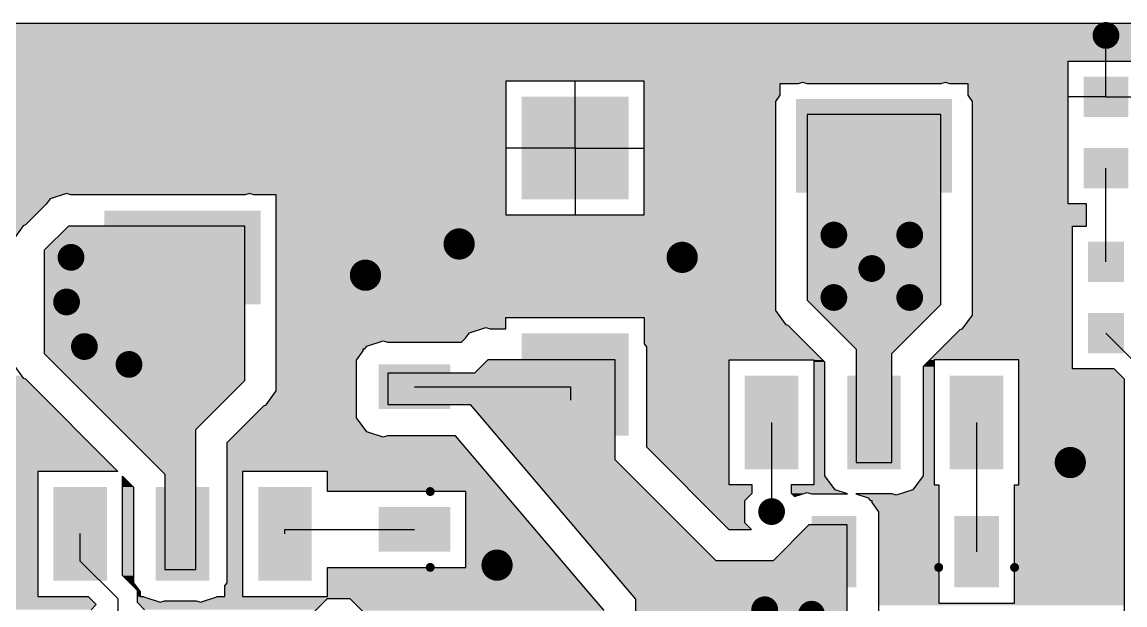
# Model space of a CAD drawing. Extents: x 295 to 953, y 10 to 290.
# Drawn here: x 644.68 to 694.13, y 228.21 to 254.35 of the extents above; entities that cross this region are included whole.
import ezdxf

# ---------------------------------------------------------------- set-up
doc = ezdxf.new("R2010")
doc.units = 0
doc.header["$LTSCALE"] = 5
doc.header["$MEASUREMENT"] = 0
doc.layers.get('0').update_dxf_attribs({"linetype": 'CONTINUOUS', "lineweight": 25})
doc.layers.add('16_COMP_GBR', color=4, linetype='CONTINUOUS')

msp = doc.modelspace()

# ---------------------------------------------------------------- linework, layer by layer
at = {"color": 7}
for points, const_width in [([(692.978, 253.75, 1), (693.578, 253.75, 1)], 0.6), ([(680.778, 244.8, 1), (681.378, 244.8, 1)], 0.6), ([(684.178, 244.8, 1), (684.778, 244.8, 1)], 0.6), ([(663.928, 244.4, 1), (664.628, 244.4, 1)], 0.7), ([(646.578, 243.8, 1), (647.178, 243.8, 1)], 0.6), ([(673.928, 243.8, 1), (674.628, 243.8, 1)], 0.7), ([(682.478, 243.3, 1), (683.078, 243.3, 1)], 0.6), ([(659.728, 243, 1), (660.428, 243, 1)], 0.7), ([(646.378, 241.8, 1), (646.978, 241.8, 1)], 0.6), ([(680.778, 242, 1), (681.378, 242, 1)], 0.6), ([(684.178, 242, 1), (684.778, 242, 1)], 0.6), ([(647.178, 239.8, 1), (647.778, 239.8, 1)], 0.6), ([(649.178, 239, 1), (649.778, 239, 1)], 0.6), ([(691.328, 234.6, 1), (692.028, 234.6, 1)], 0.7), ([(662.882, 233.3, 1), (663.082, 233.3, 1)], 0.2), ([(677.986, 232.4, 1), (678.586, 232.4, 1)], 0.6), ([(665.628, 230, 1), (666.328, 230, 1)], 0.7), ([(662.882, 229.9, 1), (663.082, 229.9, 1)], 0.2), ([(685.678, 229.896, 1), (685.878, 229.896, 1)], 0.2), ([(689.078, 229.896, 1), (689.278, 229.896, 1)], 0.2), ([(677.678, 228, 1), (678.278, 228, 1)], 0.6), ([(679.778, 227.8, 1), (680.378, 227.8, 1)], 0.6)]:
    msp.add_lwpolyline(points, format="xyb", close=True, dxfattribs=dict(at, const_width=const_width))
for points in [[(694.278, 251.9), (694.278, 250.1), (692.278, 251.9), (692.278, 250.1)], [(671.878, 251), (671.878, 246.4), (667.078, 251), (667.078, 246.4)], [(686.378, 250.9), (686.378, 246.7), (679.378, 250.9), (679.378, 246.7)], [(694.278, 248.7), (694.278, 246.9), (692.278, 248.7), (692.278, 246.9)], [(655.378, 245.9), (655.378, 241.7), (648.378, 245.9), (648.378, 241.7)], [(694.078, 244.5), (694.078, 242.7), (692.478, 244.5), (692.478, 242.7)], [(694.078, 241.3), (694.078, 239.5), (692.478, 241.3), (692.478, 239.5)], [(671.878, 240.4), (671.878, 235.8), (667.078, 240.4), (667.078, 235.8)], [(663.878, 239), (663.878, 237), (660.678, 239), (660.678, 237)], [(679.486, 238.5), (679.486, 234.3), (677.086, 238.5), (677.086, 234.3)], [(684.078, 238.5), (684.078, 234.3), (681.678, 238.5), (681.678, 234.3)], [(688.67, 238.5), (688.67, 234.3), (686.27, 238.5), (686.27, 234.3)], [(648.486, 233.5), (648.486, 229.3), (646.086, 233.5), (646.086, 229.3)], [(653.078, 233.5), (653.078, 229.3), (650.678, 233.5), (650.678, 229.3)], [(657.67, 233.5), (657.67, 229.3), (655.27, 233.5), (655.27, 229.3)], [(663.878, 232.6), (663.878, 230.6), (660.678, 232.6), (660.678, 230.6)], [(682.078, 232.2), (682.078, 229), (680.078, 232.2), (680.078, 229)], [(688.478, 232.2), (688.478, 229), (686.478, 232.2), (686.478, 229)]]:
    msp.add_solid(points, dxfattribs=at)
at = {"layer": '16_COMP_GBR', "color": 7}
for p, q in [((583.976, 254.3), (771.38, 254.3)), ((693.278, 251), (693.278, 253.75)), ((691.578, 252.6), (694.978, 252.6)), ((691.578, 246.2), (691.578, 252.6)), ((693.278, 251), (693.278, 252.6)), ((666.378, 251.7), (666.378, 245.7)), ((672.578, 251.7), (666.378, 251.7)), ((669.478, 248.7), (669.478, 251.7)), ((672.578, 245.7), (672.578, 251.7)), ((678.678, 251.6), (679.488, 251.6)), ((678.678, 251.066), (678.678, 251.6)), ((679.488, 251.6), (679.678, 251.662)), ((679.678, 251.662), (679.868, 251.6)), ((679.868, 251.6), (685.888, 251.6)), ((685.888, 251.6), (686.078, 251.662)), ((686.078, 251.662), (686.268, 251.6)), ((686.268, 251.6), (687.078, 251.6)), ((687.078, 251.6), (687.078, 251.066)), ((678.478, 250.79), (678.678, 251.066)), ((678.478, 241.41), (678.478, 250.79)), ((687.078, 251.066), (687.278, 250.79)), ((687.278, 250.79), (687.278, 241.21)), ((693.278, 251), (691.578, 251)), ((693.278, 251), (694.978, 251)), ((679.878, 250.2), (679.878, 241.882)), ((685.878, 250.2), (679.878, 250.2)), ((685.878, 241.682), (685.878, 250.2)), ((669.478, 248.7), (666.378, 248.7)), ((669.478, 248.7), (669.478, 245.7)), ((669.478, 248.7), (672.578, 248.7)), ((693.278, 243.6), (693.278, 247.8)), ((645.936, 246.42), (645.764, 246.182)), ((646.678, 246.662), (645.936, 246.42)), ((646.868, 246.6), (646.678, 246.662)), ((654.688, 246.6), (646.868, 246.6)), ((654.878, 246.662), (654.688, 246.6)), ((655.068, 246.6), (654.878, 246.662)), ((656.078, 246.6), (655.068, 246.6)), ((656.078, 237.81), (656.078, 246.6)), ((645.764, 246.182), (644.834, 245.252)), ((692.402, 246.2), (691.578, 246.2)), ((692.402, 245.2), (692.402, 246.2)), ((644.834, 245.252), (644.736, 245.22)), ((666.378, 245.7), (672.578, 245.7)), ((644.736, 245.22), (644.278, 244.59)), ((646.76, 245.2), (645.678, 244.118)), ((654.678, 245.2), (646.76, 245.2)), ((654.678, 238.282), (654.678, 245.2)), ((691.778, 245.2), (692.402, 245.2)), ((691.778, 238.8), (691.778, 245.2)), ((645.678, 244.118), (645.678, 239.482)), ((679.878, 241.882), (682.078, 239.682)), ((678.936, 240.78), (678.478, 241.41)), ((683.678, 239.482), (685.878, 241.682)), ((666.378, 241.1), (672.578, 241.1)), ((666.378, 240.6), (666.378, 241.1)), ((672.578, 241.1), (672.578, 239.928)), ((687.278, 241.21), (686.82, 240.58)), ((664.564, 240.182), (664.736, 240.42)), ((664.736, 240.42), (665.478, 240.662)), ((665.478, 240.662), (665.668, 240.6)), ((665.668, 240.6), (666.378, 240.6)), ((679.034, 240.748), (678.936, 240.78)), ((680.678, 239.102), (679.034, 240.748)), ((686.724, 240.548), (685.078, 238.902)), ((686.82, 240.58), (686.724, 240.548)), ((693.278, 240.4), (694.978, 238.7)), ((660.048, 239.7), (660.136, 239.82)), ((660.136, 239.82), (660.878, 240.062)), ((660.878, 240.062), (661.068, 240)), ((661.068, 240), (664.38, 240)), ((664.38, 240), (664.564, 240.182)), ((672.578, 239.928), (672.678, 239.79)), ((645.678, 239.482), (651.078, 234.082)), ((659.678, 239.19), (659.978, 239.602)), ((659.978, 239.7), (660.048, 239.7)), ((659.978, 239.602), (659.978, 239.7)), ((672.678, 239.79), (672.678, 235.298)), ((682.078, 239.682), (682.078, 234.6)), ((683.678, 234.6), (683.678, 239.482)), ((644.278, 239.01), (644.736, 238.38)), ((659.678, 236.61), (659.678, 239.19)), ((665.56, 239.2), (664.96, 238.6)), ((671.278, 239.2), (665.56, 239.2)), ((671.278, 234.718), (671.278, 239.2)), ((676.386, 239.2), (680.186, 239.2)), ((676.386, 233.6), (676.386, 239.2)), ((680.186, 239.2), (680.186, 233.6)), ((680.678, 234.01), (680.678, 239.102)), ((685.078, 238.902), (685.078, 234.01)), ((685.57, 239.2), (685.57, 233.6)), ((689.37, 239.2), (685.57, 239.2)), ((689.37, 233.6), (689.37, 239.2)), ((644.736, 238.38), (644.834, 238.348)), ((644.834, 238.348), (648.98, 234.2)), ((661.078, 238.6), (661.078, 237.2)), ((664.96, 238.6), (661.078, 238.6)), ((693.64, 238.8), (691.778, 238.8)), ((694.102, 238.338), (693.64, 238.8)), ((694.102, 223.072), (694.102, 238.338)), ((652.478, 236.082), (654.678, 238.282)), ((662.278, 238), (669.278, 238)), ((669.278, 238), (669.278, 237.4)), ((655.62, 237.18), (656.078, 237.81)), ((653.878, 235.502), (655.524, 237.148)), ((655.524, 237.148), (655.62, 237.18)), ((661.078, 237.2), (664.77, 237.2)), ((664.77, 237.2), (672.178, 228.474)), ((660.136, 235.98), (659.678, 236.61)), ((678.286, 236.4), (678.286, 232.4)), ((687.47, 236.4), (687.478, 236.4)), ((687.478, 236.4), (687.478, 230.6)), ((652.478, 229.8), (652.478, 236.082)), ((660.878, 235.738), (660.136, 235.98)), ((653.878, 229.21), (653.878, 235.502)), ((661.068, 235.8), (660.878, 235.738)), ((664.122, 235.8), (661.068, 235.8)), ((669.976, 228.906), (664.122, 235.8)), ((672.678, 235.298), (676.376, 231.6)), ((675.796, 230.2), (671.278, 234.718)), ((682.078, 234.6), (683.678, 234.6)), ((645.386, 234.2), (645.386, 228.6)), ((648.98, 234.2), (645.386, 234.2)), ((649.186, 233.994), (649.678, 233.502)), ((649.186, 229.53), (649.186, 233.994)), ((651.078, 234.082), (651.078, 229.8)), ((654.57, 234.2), (654.57, 228.6)), ((658.37, 234.2), (654.57, 234.2)), ((658.37, 233.3), (658.37, 234.2)), ((681.136, 233.38), (680.678, 234.01)), ((685.078, 234.01), (684.62, 233.38)), ((649.678, 233.502), (649.678, 229.21)), ((677.41, 233.6), (676.386, 233.6)), ((677.41, 233.222), (677.41, 233.6)), ((679.162, 233.6), (679.162, 233.222)), ((680.186, 233.6), (679.162, 233.6)), ((681.688, 233.2), (681.136, 233.38)), ((684.62, 233.38), (683.878, 233.138)), ((685.57, 233.6), (685.778, 233.6)), ((685.778, 233.6), (685.778, 229.896)), ((689.178, 233.6), (689.37, 233.6)), ((689.178, 229.896), (689.178, 233.6)), ((662.982, 233.3), (658.37, 233.3)), ((664.578, 233.3), (662.982, 233.3)), ((664.578, 229.9), (664.578, 233.3)), ((677.086, 232.898), (677.41, 233.222)), ((677.086, 231.902), (677.086, 232.898)), ((679.162, 233.222), (679.308, 233.076)), ((679.308, 233.076), (679.878, 233.262)), ((679.878, 233.262), (680.068, 233.2)), ((680.068, 233.2), (681.688, 233.2)), ((682.068, 233.2), (682.62, 233.02)), ((683.688, 233.2), (682.068, 233.2)), ((682.62, 233.02), (682.708, 232.9)), ((682.708, 232.9), (682.778, 232.9)), ((682.778, 232.9), (682.778, 232.802)), ((683.878, 233.138), (683.688, 233.2)), ((682.778, 232.802), (683.078, 232.39)), ((683.078, 232.39), (683.078, 226.7)), ((677.388, 231.6), (677.086, 231.902)), ((656.47, 231.6), (662.278, 231.6)), ((656.47, 231.4), (656.47, 231.6)), ((676.376, 231.6), (677.388, 231.6)), ((679.96, 231.8), (678.36, 230.2)), ((681.678, 231.8), (679.96, 231.8)), ((681.678, 227.082), (681.678, 231.8)), ((647.286, 231.4), (647.278, 231.4)), ((647.278, 231.4), (647.278, 230.2)), ((648.978, 228.5), (647.278, 230.2)), ((678.36, 230.2), (675.796, 230.2)), ((649.854, 228.862), (649.186, 229.53)), ((651.078, 229.8), (652.478, 229.8)), ((658.37, 229.9), (662.982, 229.9)), ((658.37, 228.6), (658.37, 229.9)), ((662.982, 229.9), (664.578, 229.9)), ((685.778, 229.896), (685.778, 228.3)), ((689.178, 228.3), (689.178, 229.896)), ((649.678, 229.21), (649.978, 228.798)), ((653.778, 229.072), (653.878, 229.21)), ((653.778, 228.6), (653.778, 229.072)), ((645.386, 228.6), (647.64, 228.6)), ((647.64, 228.6), (648.01, 228.23)), ((648.978, 228.5), (648.978, 227.5)), ((649.854, 228.322), (649.854, 228.862)), ((649.978, 228.798), (649.978, 228.6)), ((649.978, 228.6), (650.122, 228.6)), ((650.122, 228.6), (650.136, 228.58)), ((650.136, 228.58), (650.878, 228.338)), ((652.678, 228.338), (653.42, 228.58)), ((653.42, 228.58), (653.434, 228.6)), ((653.434, 228.6), (653.778, 228.6)), ((654.57, 228.6), (658.37, 228.6)), ((657.678, 227.798), (658.38, 228.5)), ((658.38, 228.5), (659.376, 228.5)), ((659.376, 228.5), (660.078, 227.798)), ((670.778, 227.96), (669.976, 228.906)), ((672.178, 228.474), (672.178, 223.3)), ((648.01, 228.23), (647.778, 227.998)), ((650.178, 227.998), (649.854, 228.322)), ((650.878, 228.338), (651.068, 228.4)), ((651.068, 228.4), (652.488, 228.4)), ((652.488, 228.4), (652.678, 228.338)), ((685.778, 228.3), (689.178, 228.3))]:
    msp.add_line(p, q, dxfattribs=at)
for points in [[(583.176, 253.5), (583.976, 254.3), (772.18, 253.5), (771.38, 254.3)], [(582.276, 252.6), (583.176, 253.5), (753.278, 252.6), (753.278, 253.5)], [(583.176, 253.5), (583.176, 253.5), (753.278, 253.5), (757.478, 253.5)], [(581.376, 251.7), (582.276, 252.6), (691.578, 251.7), (691.578, 252.6)], [(582.276, 252.6), (582.276, 252.6), (691.578, 252.6), (694.978, 252.6)], [(580.578, 250.902), (581.376, 251.7), (666.378, 250.902), (666.378, 251.7)], [(581.376, 251.7), (581.376, 251.7), (666.378, 251.7), (672.578, 251.7)], [(672.578, 251.662), (672.578, 251.7), (691.578, 251.662), (691.578, 251.7)], [(672.578, 251.6), (672.578, 251.662), (679.488, 251.6), (679.678, 251.662)], [(672.578, 251.066), (672.578, 251.6), (678.678, 251.066), (678.678, 251.6)], [(672.578, 251.6), (672.578, 251.6), (678.678, 251.6), (679.488, 251.6)], [(679.868, 251.6), (679.678, 251.662), (685.888, 251.6), (686.078, 251.662)], [(686.268, 251.6), (686.078, 251.662), (691.578, 251.6), (691.578, 251.662)], [(687.078, 251.066), (687.078, 251.6), (691.578, 251.066), (691.578, 251.6)], [(579.678, 250.002), (580.578, 250.902), (666.378, 250.002), (666.378, 250.902)], [(672.578, 250.79), (672.578, 251.066), (678.478, 250.79), (678.678, 251.066)], [(672.578, 245.7), (672.578, 250.79), (678.478, 245.7), (678.478, 250.79)], [(687.278, 250.79), (687.078, 251.066), (691.578, 250.79), (691.578, 251.066)], [(687.278, 246.2), (687.278, 250.79), (691.578, 246.2), (691.578, 250.79)], [(679.878, 241.882), (679.878, 250.2), (685.878, 241.882), (685.878, 250.2)], [(679.878, 250.2), (679.878, 250.2), (685.878, 250.2), (679.878, 250.2)], [(579.678, 246.662), (579.678, 250.002), (666.378, 246.662), (666.378, 250.002)], [(579.678, 246.42), (579.678, 246.662), (645.936, 246.42), (646.678, 246.662)], [(579.678, 246.3), (579.678, 246.42), (645.849, 246.3), (645.936, 246.42)], [(601.116, 246.2), (601.016, 246.3), (645.777, 246.2), (645.849, 246.3)], [(646.868, 246.6), (646.678, 246.662), (654.688, 246.6), (654.878, 246.662)], [(655.068, 246.6), (654.878, 246.662), (666.378, 246.6), (666.378, 246.662)], [(656.078, 245.7), (656.078, 246.6), (666.378, 245.7), (666.378, 246.6)], [(613.178, 246.182), (613.178, 246.2), (645.764, 246.182), (645.777, 246.2)], [(613.178, 245.252), (613.178, 246.182), (644.834, 245.252), (645.764, 246.182)], [(687.278, 245.2), (687.278, 246.2), (692.402, 245.2), (692.402, 246.2)], [(687.278, 246.2), (687.278, 246.2), (692.402, 246.2), (691.578, 246.2)], [(613.178, 245.22), (613.178, 245.252), (644.736, 245.22), (644.834, 245.252)], [(656.078, 241.41), (656.078, 245.7), (678.478, 241.41), (678.478, 245.7)], [(613.178, 244.59), (613.178, 245.22), (644.278, 244.59), (644.736, 245.22)], [(645.678, 244.118), (646.76, 245.2), (654.678, 244.118), (654.678, 245.2)], [(646.76, 245.2), (646.76, 245.2), (654.678, 245.2), (646.76, 245.2)], [(687.278, 241.21), (687.278, 245.2), (691.778, 241.21), (691.778, 245.2)], [(687.278, 245.2), (687.278, 245.2), (691.778, 245.2), (692.402, 245.2)], [(645.678, 239.482), (645.678, 244.118), (654.678, 239.482), (654.678, 244.118)], [(680.078, 241.682), (679.878, 241.882), (685.878, 241.682), (685.878, 241.882)], [(656.078, 241.1), (656.078, 241.41), (678.703, 241.1), (678.478, 241.41)], [(682.078, 239.682), (680.078, 241.682), (683.878, 239.682), (685.878, 241.682)], [(656.078, 240.662), (656.078, 241.1), (666.378, 240.662), (666.378, 241.1)], [(656.078, 241.1), (656.078, 241.1), (666.378, 241.1), (672.578, 241.1)], [(672.578, 240.78), (672.578, 241.1), (678.936, 240.78), (678.703, 241.1)], [(686.82, 240.58), (687.278, 241.21), (691.778, 240.58), (691.778, 241.21)], [(656.078, 240.42), (656.078, 240.662), (664.736, 240.42), (665.478, 240.662)], [(656.078, 240.182), (656.078, 240.42), (664.564, 240.182), (664.736, 240.42)], [(665.668, 240.6), (665.478, 240.662), (666.378, 240.6), (666.378, 240.662)], [(672.578, 240.748), (672.578, 240.78), (679.034, 240.748), (678.936, 240.78)], [(672.578, 239.928), (672.578, 240.748), (679.853, 239.928), (679.034, 240.748)], [(685.376, 239.2), (686.724, 240.548), (691.778, 239.2), (691.778, 240.548)], [(686.724, 240.548), (686.82, 240.58), (691.778, 240.548), (691.778, 240.58)], [(656.078, 240.062), (656.078, 240.182), (664.442, 240.062), (664.564, 240.182)], [(656.078, 239.82), (656.078, 240.062), (660.136, 239.82), (660.878, 240.062)], [(656.078, 239.7), (656.078, 239.82), (660.048, 239.7), (660.136, 239.82)], [(661.068, 240), (660.878, 240.062), (664.38, 240), (664.442, 240.062)], [(672.678, 239.79), (672.578, 239.928), (679.99, 239.79), (679.853, 239.928)], [(646.878, 238.282), (645.678, 239.482), (654.678, 238.282), (654.678, 239.482)], [(656.078, 239.602), (656.078, 239.7), (659.978, 239.602), (659.978, 239.7)], [(656.078, 239.7), (656.078, 239.7), (659.978, 239.7), (660.048, 239.7)], [(656.078, 239.19), (656.078, 239.602), (659.678, 239.19), (659.978, 239.602)], [(672.678, 239.2), (672.678, 239.79), (680.58, 239.2), (679.99, 239.79)], [(682.078, 239.482), (682.078, 239.682), (683.678, 239.482), (683.878, 239.682)], [(682.078, 234.6), (682.078, 239.482), (683.678, 234.6), (683.678, 239.482)], [(656.078, 237.81), (656.078, 239.19), (659.678, 237.81), (659.678, 239.19)], [(664.96, 238.6), (665.56, 239.2), (671.278, 238.6), (671.278, 239.2)], [(665.56, 239.2), (665.56, 239.2), (671.278, 239.2), (665.56, 239.2)], [(672.678, 235.298), (672.678, 239.2), (676.386, 235.298), (676.386, 239.2)], [(672.678, 239.2), (672.678, 239.2), (676.386, 239.2), (680.186, 239.2)], [(680.186, 239.102), (680.186, 239.2), (680.678, 239.102), (680.58, 239.2)], [(680.186, 234.01), (680.186, 239.102), (680.678, 234.01), (680.678, 239.102)], [(685.078, 238.902), (685.376, 239.2), (685.57, 238.902), (685.57, 239.2)], [(685.078, 234.01), (685.078, 238.902), (685.57, 234.01), (685.57, 238.902)], [(685.376, 239.2), (685.376, 239.2), (685.57, 239.2), (689.37, 239.2)], [(689.37, 238.8), (689.37, 239.2), (691.778, 238.8), (691.778, 239.2)], [(608.978, 238.302), (609.024, 238.348), (644.88, 238.302), (644.834, 238.348)], [(609.024, 238.348), (609.056, 238.38), (644.834, 238.348), (644.736, 238.38)], [(609.056, 238.38), (609.178, 238.502), (644.736, 238.38), (644.647, 238.502)], [(661.078, 237.2), (661.078, 238.6), (671.278, 237.2), (671.278, 238.6)], [(689.37, 238.338), (689.37, 238.8), (694.102, 238.338), (693.64, 238.8)], [(689.37, 238.8), (689.37, 238.8), (693.64, 238.8), (691.778, 238.8)], [(689.37, 233.6), (689.37, 238.338), (694.102, 233.6), (694.102, 238.338)], [(608.978, 238.2), (608.978, 238.302), (644.981, 238.2), (644.88, 238.302)], [(609.678, 234.2), (609.678, 238.2), (648.979, 234.2), (644.981, 238.2)], [(649.078, 236.082), (646.878, 238.282), (652.478, 236.082), (654.678, 238.282)], [(655.62, 237.18), (656.078, 237.81), (659.678, 237.18), (659.678, 237.81)], [(654.986, 236.61), (655.524, 237.148), (659.678, 236.61), (659.678, 237.148)], [(655.524, 237.148), (655.62, 237.18), (659.678, 237.148), (659.678, 237.18)], [(666.877, 234.718), (664.77, 237.2), (671.278, 234.718), (671.278, 237.2)], [(654.356, 235.98), (654.986, 236.61), (660.136, 235.98), (659.678, 236.61)], [(651.078, 234.082), (649.078, 236.082), (652.478, 234.082), (652.478, 236.082)], [(654.114, 235.738), (654.356, 235.98), (660.878, 235.738), (660.136, 235.98)], [(653.878, 235.502), (654.114, 235.738), (664.375, 235.502), (664.174, 235.738)], [(653.878, 234.2), (653.878, 235.502), (665.48, 234.2), (664.375, 235.502)], [(660.878, 235.738), (661.068, 235.8), (664.174, 235.738), (664.122, 235.8)], [(661.068, 235.8), (661.068, 235.8), (664.122, 235.8), (661.068, 235.8)], [(674.376, 233.6), (672.678, 235.298), (676.386, 233.6), (676.386, 235.298)], [(670.712, 230.2), (666.877, 234.718), (675.796, 230.2), (671.278, 234.718)], [(609.678, 231.8), (609.678, 234.2), (645.386, 231.8), (645.386, 234.2)], [(609.678, 234.2), (609.678, 234.2), (645.386, 234.2), (648.979, 234.2)], [(649.186, 233.502), (649.186, 233.994), (649.678, 233.502), (649.186, 233.994)], [(651.078, 229.8), (651.078, 234.082), (652.478, 229.8), (652.478, 234.082)], [(653.878, 229.21), (653.878, 234.2), (654.57, 229.21), (654.57, 234.2)], [(653.878, 234.2), (653.878, 234.2), (654.57, 234.2), (658.37, 234.2)], [(658.37, 233.3), (658.37, 234.2), (666.244, 233.3), (665.48, 234.2)], [(680.186, 233.6), (680.186, 234.01), (680.976, 233.6), (680.678, 234.01)], [(684.779, 233.6), (685.078, 234.01), (685.57, 233.6), (685.57, 234.01)], [(649.186, 229.53), (649.186, 233.502), (649.678, 229.53), (649.678, 233.502)], [(674.754, 233.222), (674.376, 233.6), (677.41, 233.222), (677.41, 233.6)], [(674.376, 233.6), (674.376, 233.6), (677.41, 233.6), (676.386, 233.6)], [(679.162, 233.38), (679.162, 233.6), (681.136, 233.38), (680.976, 233.6)], [(679.162, 233.262), (679.162, 233.38), (681.497, 233.262), (681.136, 233.38)], [(683.878, 233.138), (684.62, 233.38), (685.778, 233.138), (685.778, 233.38)], [(684.62, 233.38), (684.779, 233.6), (685.778, 233.38), (685.778, 233.6)], [(684.779, 233.6), (684.779, 233.6), (685.778, 233.6), (685.57, 233.6)], [(689.178, 228.3), (689.178, 233.6), (694.102, 228.3), (694.102, 233.6)], [(664.578, 229.9), (664.578, 233.3), (669.131, 229.9), (666.244, 233.3)], [(675.078, 232.898), (674.754, 233.222), (677.086, 232.898), (677.41, 233.222)], [(676.074, 231.902), (675.078, 232.898), (677.086, 231.902), (677.086, 232.898)], [(679.162, 233.222), (679.162, 233.262), (679.755, 233.222), (679.878, 233.262)], [(679.308, 233.076), (679.162, 233.222), (679.308, 233.076), (679.755, 233.222)], [(680.068, 233.2), (679.878, 233.262), (681.687, 233.2), (681.497, 233.262)], [(682.258, 233.138), (682.068, 233.2), (683.878, 233.138), (683.688, 233.2)], [(682.62, 233.02), (682.258, 233.138), (685.778, 233.02), (685.778, 233.138)], [(682.708, 232.9), (682.62, 233.02), (685.778, 232.9), (685.778, 233.02)], [(682.778, 232.802), (682.778, 232.9), (685.778, 232.802), (685.778, 232.9)], [(683.078, 232.39), (682.778, 232.802), (685.778, 232.39), (685.778, 232.802)], [(683.078, 228.3), (683.078, 232.39), (685.778, 228.3), (685.778, 232.39)], [(676.376, 231.6), (676.074, 231.902), (677.387, 231.6), (677.086, 231.902)], [(608.228, 230.914), (608.228, 231.8), (645.386, 230.914), (645.386, 231.8)], [(678.36, 230.2), (679.96, 231.8), (681.678, 230.2), (681.678, 231.8)], [(679.96, 231.8), (679.96, 231.8), (681.678, 231.8), (679.96, 231.8)], [(608.342, 230.8), (608.228, 230.914), (645.386, 230.8), (645.386, 230.914)], [(640.078, 230.098), (639.376, 230.8), (645.386, 230.098), (645.386, 230.8)], [(640.078, 229.102), (640.078, 230.098), (645.386, 229.102), (645.386, 230.098)], [(672.178, 228.474), (670.712, 230.2), (681.678, 228.474), (681.678, 230.2)], [(649.506, 229.21), (649.186, 229.53), (649.678, 229.21), (649.678, 229.53)], [(658.37, 228.906), (658.37, 229.9), (669.976, 228.906), (669.131, 229.9)], [(639.576, 228.6), (640.078, 229.102), (645.386, 228.6), (645.386, 229.102)], [(649.854, 228.862), (649.506, 229.21), (649.931, 228.862), (649.678, 229.21)], [(653.778, 229.072), (653.878, 229.21), (654.57, 229.072), (654.57, 229.21)], [(653.778, 228.6), (653.778, 229.072), (654.57, 228.6), (654.57, 229.072)], [(639.376, 228.4), (639.576, 228.6), (647.84, 228.4), (647.64, 228.6)], [(639.576, 228.6), (639.576, 228.6), (647.64, 228.6), (645.386, 228.6)], [(649.854, 228.798), (649.854, 228.862), (649.978, 228.798), (649.931, 228.862)], [(649.854, 228.6), (649.854, 228.798), (649.978, 228.6), (649.978, 228.798)], [(649.854, 228.58), (649.854, 228.6), (650.136, 228.58), (650.122, 228.6)], [(649.854, 228.6), (649.854, 228.6), (650.122, 228.6), (649.978, 228.6)], [(649.854, 228.338), (649.854, 228.58), (650.878, 228.338), (650.136, 228.58)], [(652.678, 228.338), (653.174, 228.5), (658.218, 228.338), (658.38, 228.5)], [(653.174, 228.5), (653.42, 228.58), (670.32, 228.5), (670.252, 228.58)], [(653.174, 228.5), (653.174, 228.5), (658.38, 228.5), (659.376, 228.5)], [(653.42, 228.58), (653.434, 228.6), (670.252, 228.58), (670.235, 228.6)], [(658.37, 228.6), (658.37, 228.906), (670.235, 228.6), (669.976, 228.906)], [(659.916, 227.96), (659.376, 228.5), (670.778, 227.96), (670.32, 228.5)], [(672.178, 227.082), (672.178, 228.474), (681.678, 227.082), (681.678, 228.474)], [(627.446, 228.23), (627.276, 228.4), (648.01, 228.23), (647.84, 228.4)], [(627.678, 227.998), (627.446, 228.23), (647.778, 227.998), (648.01, 228.23)], [(649.854, 228.322), (649.854, 228.338), (658.202, 228.322), (658.218, 228.338)], [(650.178, 227.998), (649.854, 228.322), (657.878, 227.998), (658.202, 228.322)], [(650.878, 228.338), (651.068, 228.4), (652.678, 228.338), (652.488, 228.4)], [(683.078, 228.2), (683.078, 228.3), (694.102, 228.2), (694.102, 228.3)], [(683.078, 228.3), (683.078, 228.3), (686.976, 228.3), (685.778, 228.3)]]:
    msp.add_solid(points, dxfattribs=at)

doc.saveas('drawing.dxf')
